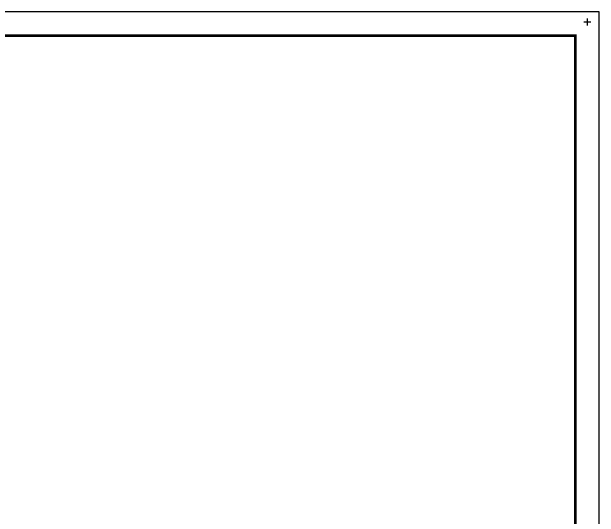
# Model space of a CAD drawing. Header units: feet. Extents: x -46890 to -45898, y -3252 to -1955.
# Drawn here: x -46636.7 to -46464.7, y -2102.8 to -1954.8 of the extents above; entities that cross this region are included whole.
import ezdxf

# ---------------------------------------------------------------- set-up
doc = ezdxf.new("R2010")
doc.units = ezdxf.units.FT
doc.header["$MEASUREMENT"] = 0
doc.layers.add('FORMATO', color=8, linetype='Continuous')

msp = doc.modelspace()

# ---------------------------------------------------------------- linework, layer by layer
at = {"layer": 'FORMATO'}
for p, q in [((-46464.68, -1954.81), (-46884.68, -1954.81)), ((-46464.68, -2250.81), (-46464.68, -1954.81)), ((-46468.18, -1956.81), (-46468.18, -1958.81)), ((-46469.18, -1957.81), (-46467.18, -1957.81))]:
    msp.add_line(p, q, dxfattribs=at)
at = {"layer": 'FORMATO', "const_width": 0.7}
msp.add_lwpolyline([(-46471.68, -2243.81), (-46471.68, -1961.81), (-46859.68, -1961.81), (-46859.68, -2243.81), (-46471.68, -2243.81)], dxfattribs=at)

doc.saveas('drawing.dxf')
